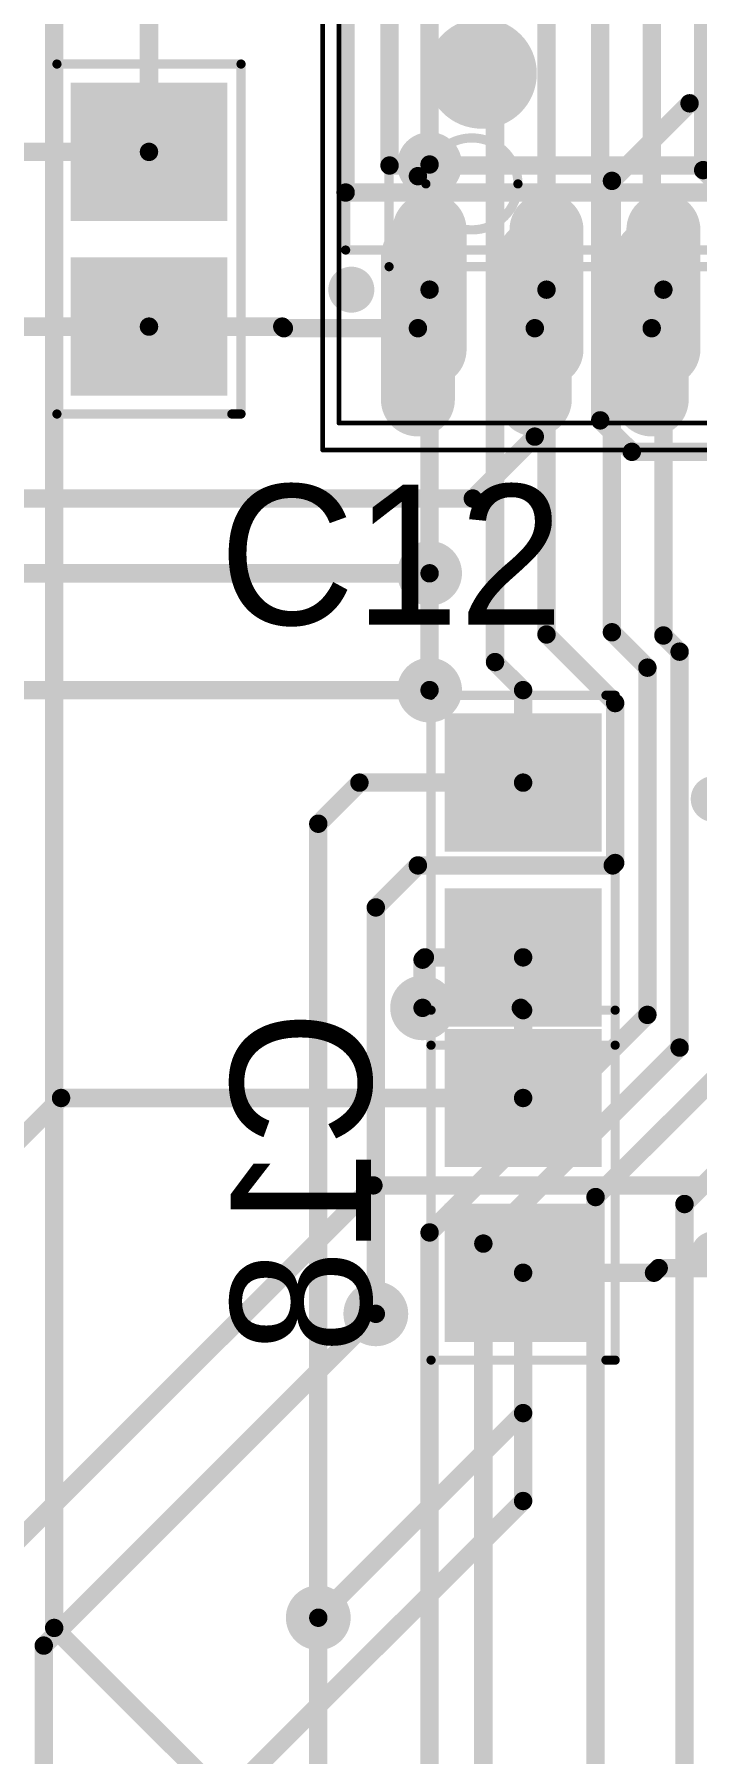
# Model space of a CAD drawing. Header units: millimetres. Extents: x 242 to 402, y 147 to 267.
# Drawn here: x 278.41 to 285.6, y 184.58 to 203.27 of the extents above; entities that cross this region are included whole.
import ezdxf

# ---------------------------------------------------------------- set-up
doc = ezdxf.new("R2010")
doc.units = ezdxf.units.MM
for name, color, linetype in [('BottomLayer', 5, 'Continuous'), ('BottomOverlay', 54, 'Continuous'), ('BottomPaste', 16, 'Continuous'), ('BottomSolder', 6, 'Continuous'), ('Mechanical13', 56, 'Continuous'), ('Mechanical15', 56, 'Continuous'), ('MultiLayer', 9, 'Continuous'), ('TopLayer', 1, 'Continuous'), ('TopOverlay', 2, 'Continuous'), ('TopPaste', 8, 'Continuous'), ('TopSolder', 216, 'Continuous'), ('ViaHoleLayer', 16, 'Continuous')]:
    doc.layers.add(name, color=color, linetype=linetype)

msp = doc.modelspace()

# ---------------------------------------------------------------- linework, layer by layer
at = {"layer": 'BottomLayer'}
for points, const_width in [([(285.674, 201.793), (285.674, 210.674)], 0.2), ([(285.115, 200.074), (285.115, 209.374)], 0.2), ([(284.556, 199.072), (284.556, 204.899)], 0.2), ([(279.654, 201.991), (279.654, 204.76)], 0.2), ([(272.222, 201.991), (279.654, 201.991)], 0.2), ([(282.575, 201.727), (282.702, 201.854)], 0.2), ([(285.674, 201.793), (286.067, 201.399)], 0.2), ([(282.575, 200.074), (282.575, 201.727)], 0.2), ([(282.575, 199.299), (282.575, 200.849)], 0.6), ([(283.845, 199.299), (283.845, 200.849)], 0.6), ([(285.115, 199.299), (285.115, 200.849)], 0.6), ([(271.846, 200.091), (279.654, 200.091)], 0.2), ([(279.654, 200.091), (281.102, 200.091)], 0.2), ([(281.102, 200.091), (281.119, 200.074)], 0.2), ([(281.119, 200.074), (282.575, 200.074)], 0.2), ([(283.845, 198.895), (283.845, 200.074)], 0.2), ([(284.556, 199.072), (284.899, 198.73)], 0.2), ([(283.172, 198.222), (283.845, 198.895)], 0.2), ([(284.899, 198.73), (286.334, 198.73)], 0.2), ([(273.05, 198.222), (283.172, 198.222)], 0.2), ([(277.774, 197.409), (282.702, 197.409)], 0.2), ([(273.507, 196.139), (282.702, 196.139)], 0.2), ([(282.626, 192.684), (283.693, 192.684)], 0.2), ([(283.693, 192.684), (283.718, 192.659)], 0.2), ([(283.718, 191.704), (283.718, 192.659)], 0.2), ([(274.51, 187.516), (278.699, 191.704)], 0.2), ([(278.699, 191.704), (283.718, 191.704)], 0.2), ([(274.701, 183.363), (282.092, 190.754)], 0.2), ([(282.092, 190.754), (285.75, 190.754)], 0.2), ([(285.14, 189.804), (285.191, 189.855)], 0.2), ([(285.191, 189.855), (286.639, 189.855)], 0.2), ([(283.718, 188.278), (283.718, 189.804)], 0.2), ([(283.718, 189.804), (285.14, 189.804)], 0.2), ([(278.511, 185.75), (282.118, 189.357)], 0.2), ([(281.493, 186.053), (283.718, 188.278)], 0.2), ([(283.718, 187.322), (283.718, 188.278)], 0.2), ([(280.467, 184.071), (283.718, 187.322)], 0.2), ([(278.511, 178.386), (278.511, 185.75)], 0.2)]:
    msp.add_lwpolyline(points, dxfattribs=dict(at, const_width=const_width))
for points, const_width in [([(279.604, 201.991, 1), (279.704, 201.991, 1)], 0.1), ([(279.604, 201.991, 1), (279.704, 201.991, 1)], 0.1), ([(282.577, 201.854, 1), (282.827, 201.854, 1)], 0.25), ([(282.652, 201.854, 1), (282.752, 201.854, 1)], 0.1), ([(285.624, 201.793, 1), (285.724, 201.793, 1)], 0.1), ([(285.624, 201.793, 1), (285.724, 201.793, 1)], 0.1), ([(282.525, 201.727, 1), (282.625, 201.727, 1)], 0.1), ([(282.525, 201.727, 1), (282.625, 201.727, 1)], 0.1), ([(282.425, 200.849, 1), (282.725, 200.849, 1)], 0.3), ([(283.695, 200.849, 1), (283.995, 200.849, 1)], 0.3), ([(284.965, 200.849, 1), (285.265, 200.849, 1)], 0.3), ([(279.604, 200.091, 1), (279.704, 200.091, 1)], 0.1), ([(279.604, 200.091, 1), (279.704, 200.091, 1)], 0.1), ([(281.052, 200.091, 1), (281.152, 200.091, 1)], 0.1), ([(281.052, 200.091, 1), (281.152, 200.091, 1)], 0.1), ([(281.069, 200.074, 1), (281.169, 200.074, 1)], 0.1), ([(281.069, 200.074, 1), (281.169, 200.074, 1)], 0.1), ([(282.525, 200.074, 1), (282.625, 200.074, 1)], 0.1), ([(282.525, 200.074, 1), (282.625, 200.074, 1)], 0.1), ([(283.795, 200.074, 1), (283.895, 200.074, 1)], 0.1), ([(285.065, 200.074, 1), (285.165, 200.074, 1)], 0.1), ([(282.425, 199.299, 1), (282.725, 199.299, 1)], 0.3), ([(283.695, 199.299, 1), (283.995, 199.299, 1)], 0.3), ([(284.965, 199.299, 1), (285.265, 199.299, 1)], 0.3), ([(284.506, 199.072, 1), (284.606, 199.072, 1)], 0.1), ([(284.506, 199.072, 1), (284.606, 199.072, 1)], 0.1), ([(283.795, 198.895, 1), (283.895, 198.895, 1)], 0.1), ([(283.795, 198.895, 1), (283.895, 198.895, 1)], 0.1), ([(284.849, 198.73, 1), (284.949, 198.73, 1)], 0.1), ([(284.849, 198.73, 1), (284.949, 198.73, 1)], 0.1), ([(283.122, 198.222, 1), (283.222, 198.222, 1)], 0.1), ([(283.122, 198.222, 1), (283.222, 198.222, 1)], 0.1), ([(282.577, 197.409, 1), (282.827, 197.409, 1)], 0.25), ([(282.652, 197.409, 1), (282.752, 197.409, 1)], 0.1), ([(282.577, 196.139, 1), (282.827, 196.139, 1)], 0.25), ([(282.652, 196.139, 1), (282.752, 196.139, 1)], 0.1), ([(282.501, 192.684, 1), (282.751, 192.684, 1)], 0.25), ([(282.576, 192.684, 1), (282.676, 192.684, 1)], 0.1), ([(283.643, 192.684, 1), (283.743, 192.684, 1)], 0.1), ([(283.643, 192.684, 1), (283.743, 192.684, 1)], 0.1), ([(283.668, 192.659, 1), (283.768, 192.659, 1)], 0.1), ([(283.668, 192.659, 1), (283.768, 192.659, 1)], 0.1), ([(278.649, 191.704, 1), (278.749, 191.704, 1)], 0.1), ([(278.649, 191.704, 1), (278.749, 191.704, 1)], 0.1), ([(283.668, 191.704, 1), (283.768, 191.704, 1)], 0.1), ([(283.668, 191.704, 1), (283.768, 191.704, 1)], 0.1), ([(282.042, 190.754, 1), (282.142, 190.754, 1)], 0.1), ([(282.042, 190.754, 1), (282.142, 190.754, 1)], 0.1), ([(285.141, 189.855, 1), (285.241, 189.855, 1)], 0.1), ([(285.141, 189.855, 1), (285.241, 189.855, 1)], 0.1), ([(283.668, 189.804, 1), (283.768, 189.804, 1)], 0.1), ([(283.668, 189.804, 1), (283.768, 189.804, 1)], 0.1), ([(285.09, 189.804, 1), (285.19, 189.804, 1)], 0.1), ([(285.09, 189.804, 1), (285.19, 189.804, 1)], 0.1), ([(281.993, 189.357, 1), (282.243, 189.357, 1)], 0.25), ([(282.068, 189.357, 1), (282.168, 189.357, 1)], 0.1), ([(283.668, 188.278, 1), (283.768, 188.278, 1)], 0.1), ([(283.668, 188.278, 1), (283.768, 188.278, 1)], 0.1), ([(283.668, 188.278, 1), (283.768, 188.278, 1)], 0.1), ([(283.668, 187.322, 1), (283.768, 187.322, 1)], 0.1), ([(283.668, 187.322, 1), (283.768, 187.322, 1)], 0.1), ([(281.368, 186.053, 1), (281.618, 186.053, 1)], 0.25), ([(281.443, 186.053, 1), (281.543, 186.053, 1)], 0.1), ([(278.461, 185.75, 1), (278.561, 185.75, 1)], 0.1), ([(278.461, 185.75, 1), (278.561, 185.75, 1)], 0.1)]:
    msp.add_lwpolyline(points, format="xyb", close=True, dxfattribs=dict(at, const_width=const_width))
for points in [[(278.904, 201.341), (280.404, 201.341), (278.904, 202.641), (280.404, 202.641)], [(278.904, 199.441), (280.404, 199.441), (278.904, 200.741), (280.404, 200.741)], [(282.968, 191.054), (284.468, 191.054), (282.968, 192.354), (284.468, 192.354)], [(282.968, 189.154), (284.468, 189.154), (282.968, 190.454), (284.468, 190.454)]]:
    msp.add_solid(points, dxfattribs=at)
at = {"layer": 'BottomOverlay'}
for points, const_width in [([(281.79, 201.549), (281.79, 207.899)], 0.2), ([(278.654, 202.946), (280.654, 202.946)], 0.1), ([(278.654, 199.141), (278.654, 202.946)], 0.1), ([(280.654, 199.141), (280.654, 202.946)], 0.1), ([(281.79, 201.549), (294.79, 201.549)], 0.2), ([(278.654, 199.141), (280.554, 199.141)], 0.1), ([(280.554, 199.141), (280.654, 199.141)], 0.1), ([(282.718, 192.659), (284.718, 192.659)], 0.1), ([(282.718, 188.854), (282.718, 192.659)], 0.1), ([(284.718, 188.854), (284.718, 192.659)], 0.1), ([(282.718, 188.854), (284.618, 188.854)], 0.1), ([(284.618, 188.854), (284.718, 188.854)], 0.1)]:
    msp.add_lwpolyline(points, dxfattribs=dict(at, const_width=const_width))
for points, const_width in [([(278.629, 202.946, 1), (278.679, 202.946, 1)], 0.05), ([(278.629, 202.946, 1), (278.679, 202.946, 1)], 0.05), ([(280.629, 202.946, 1), (280.679, 202.946, 1)], 0.05), ([(280.629, 202.946, 1), (280.679, 202.946, 1)], 0.05), ([(281.74, 201.549, 1), (281.84, 201.549, 1)], 0.1), ([(281.74, 201.549, 1), (281.84, 201.549, 1)], 0.1), ([(278.629, 199.141, 1), (278.679, 199.141, 1)], 0.05), ([(278.629, 199.141, 1), (278.679, 199.141, 1)], 0.05), ([(280.529, 199.141, 1), (280.579, 199.141, 1)], 0.05), ([(280.529, 199.141, 1), (280.579, 199.141, 1)], 0.05), ([(280.629, 199.141, 1), (280.679, 199.141, 1)], 0.05), ([(280.629, 199.141, 1), (280.679, 199.141, 1)], 0.05), ([(285.914, 194.955, 1), (285.664, 194.955, 1)], 0.25), ([(285.601, 194.955, 1), (285.726, 194.955, 1)], 0.125), ([(282.693, 192.659, 1), (282.743, 192.659, 1)], 0.05), ([(282.693, 192.659, 1), (282.743, 192.659, 1)], 0.05), ([(284.693, 192.659, 1), (284.743, 192.659, 1)], 0.05), ([(284.693, 192.659, 1), (284.743, 192.659, 1)], 0.05), ([(282.693, 188.854, 1), (282.743, 188.854, 1)], 0.05), ([(282.693, 188.854, 1), (282.743, 188.854, 1)], 0.05), ([(284.593, 188.854, 1), (284.643, 188.854, 1)], 0.05), ([(284.593, 188.854, 1), (284.643, 188.854, 1)], 0.05), ([(284.693, 188.854, 1), (284.743, 188.854, 1)], 0.05), ([(284.693, 188.854, 1), (284.743, 188.854, 1)], 0.05)]:
    msp.add_lwpolyline(points, format="xyb", close=True, dxfattribs=dict(at, const_width=const_width))
at = {"layer": 'BottomPaste', "const_width": 0.6}
for points in [[(282.575, 199.299), (282.575, 200.849)], [(283.845, 199.299), (283.845, 200.849)], [(285.115, 199.299), (285.115, 200.849)]]:
    msp.add_lwpolyline(points, dxfattribs=at)
at = {"layer": 'BottomPaste', "const_width": 0.3}
for points in [[(282.425, 200.849, 1), (282.725, 200.849, 1)], [(283.695, 200.849, 1), (283.995, 200.849, 1)], [(284.965, 200.849, 1), (285.265, 200.849, 1)], [(282.425, 199.299, 1), (282.725, 199.299, 1)], [(283.695, 199.299, 1), (283.995, 199.299, 1)], [(284.965, 199.299, 1), (285.265, 199.299, 1)]]:
    msp.add_lwpolyline(points, format="xyb", close=True, dxfattribs=at)
at = {"layer": 'BottomPaste'}
for points in [[(278.904, 201.341), (280.404, 201.341), (278.904, 202.641), (280.404, 202.641)], [(278.904, 199.441), (280.404, 199.441), (278.904, 200.741), (280.404, 200.741)], [(282.968, 191.054), (284.468, 191.054), (282.968, 192.354), (284.468, 192.354)], [(282.968, 189.154), (284.468, 189.154), (282.968, 190.454), (284.468, 190.454)]]:
    msp.add_solid(points, dxfattribs=at)
at = {"layer": 'BottomSolder'}
for points, const_width in [([(282.526, 201.854, 1), (282.878, 201.854, 1)], 0.352), ([(282.374, 200.849, 1), (282.776, 200.849, 1)], 0.402), ([(283.644, 200.849, 1), (284.046, 200.849, 1)], 0.402), ([(284.914, 200.849, 1), (285.316, 200.849, 1)], 0.402), ([(282.374, 199.299, 1), (282.776, 199.299, 1)], 0.402), ([(283.644, 199.299, 1), (284.046, 199.299, 1)], 0.402), ([(284.914, 199.299, 1), (285.316, 199.299, 1)], 0.402), ([(282.526, 197.409, 1), (282.878, 197.409, 1)], 0.352), ([(282.526, 196.139, 1), (282.878, 196.139, 1)], 0.352), ([(282.45, 192.684, 1), (282.802, 192.684, 1)], 0.352), ([(281.942, 189.357, 1), (282.294, 189.357, 1)], 0.352), ([(281.317, 186.053, 1), (281.669, 186.053, 1)], 0.352)]:
    msp.add_lwpolyline(points, format="xyb", close=True, dxfattribs=dict(at, const_width=const_width))
at = {"layer": 'BottomSolder', "const_width": 0.803}
for points in [[(282.575, 199.299), (282.575, 200.849)], [(283.845, 199.299), (283.845, 200.849)], [(285.115, 199.299), (285.115, 200.849)]]:
    msp.add_lwpolyline(points, dxfattribs=at)
at = {"layer": 'BottomSolder'}
for points in [[(278.802, 201.239), (280.506, 201.239), (278.802, 202.743), (280.506, 202.743)], [(278.802, 199.339), (280.506, 199.339), (278.802, 200.843), (280.506, 200.843)], [(282.866, 190.952), (284.57, 190.952), (282.866, 192.456), (284.57, 192.456)], [(282.866, 189.052), (284.57, 189.052), (282.866, 190.556), (284.57, 190.556)]]:
    msp.add_solid(points, dxfattribs=at)
at = {"layer": 'Mechanical13', "const_width": 0.1}
for points in [[(281.79, 200.924), (281.79, 208.524)], [(282.262, 200.743), (282.262, 207.943)], [(281.79, 200.924), (294.79, 200.924)], [(282.262, 200.743), (294.572, 200.743)]]:
    msp.add_lwpolyline(points, dxfattribs=at)
at = {"layer": 'Mechanical13'}
for points, const_width in [([(283.662, 201.643, 1), (282.662, 201.643, 1)], 0.1), ([(282.637, 201.643, 1), (282.687, 201.643, 1)], 0.05), ([(283.637, 201.643, 1), (283.687, 201.643, 1)], 0.05), ([(281.765, 200.924, 1), (281.815, 200.924, 1)], 0.05), ([(281.765, 200.924, 1), (281.815, 200.924, 1)], 0.05), ([(282.237, 200.743, 1), (282.287, 200.743, 1)], 0.05), ([(282.237, 200.743, 1), (282.287, 200.743, 1)], 0.05)]:
    msp.add_lwpolyline(points, format="xyb", close=True, dxfattribs=dict(at, const_width=const_width))
at = {"layer": 'Mechanical15', "const_width": 0.05}
for points in [[(281.54, 198.749), (281.54, 210.699)], [(281.717, 199.043), (281.717, 209.643)], [(281.717, 199.043), (295.117, 199.043)], [(281.54, 198.749), (295.04, 198.749)]]:
    msp.add_lwpolyline(points, dxfattribs=at)
at = {"layer": 'Mechanical15', "const_width": 0.025}
for points in [[(281.704, 199.043, 1), (281.729, 199.043, 1)], [(281.704, 199.043, 1), (281.729, 199.043, 1)], [(281.528, 198.749, 1), (281.553, 198.749, 1)], [(281.528, 198.749, 1), (281.553, 198.749, 1)]]:
    msp.add_lwpolyline(points, format="xyb", close=True, dxfattribs=at)
at = {"layer": 'MultiLayer', "const_width": 0.25}
for points in [[(282.577, 201.854, 1), (282.827, 201.854, 1)], [(282.577, 197.409, 1), (282.827, 197.409, 1)], [(282.577, 196.139, 1), (282.827, 196.139, 1)], [(282.501, 192.684, 1), (282.751, 192.684, 1)], [(281.993, 189.357, 1), (282.243, 189.357, 1)], [(281.368, 186.053, 1), (281.618, 186.053, 1)]]:
    msp.add_lwpolyline(points, format="xyb", close=True, dxfattribs=at)
at = {"layer": 'TopLayer'}
for points, const_width in [([(278.624, 185.942), (278.624, 209.054)], 0.2), ([(282.702, 201.854), (282.702, 206.934)], 0.2), ([(283.413, 196.444), (283.413, 206.223)], 0.2), ([(283.972, 200.493), (283.972, 204.775)], 0.2), ([(284.683, 201.676), (285.526, 202.519)], 0.2), ([(285.526, 202.519), (286.695, 202.519)], 0.2), ([(284.683, 196.768), (284.683, 201.676)], 0.2), ([(282.702, 199.843), (282.702, 201.143)], 0.6), ([(283.972, 199.843), (283.972, 201.143)], 0.6), ([(285.242, 199.843), (285.242, 201.143)], 0.6), ([(282.702, 197.409), (282.702, 200.493)], 0.2), ([(283.972, 196.744), (283.972, 200.493)], 0.2), ([(285.242, 196.733), (285.242, 200.493)], 0.2), ([(282.702, 196.139), (282.702, 197.409)], 0.2), ([(283.972, 196.744), (284.718, 195.998)], 0.2), ([(284.683, 196.768), (285.068, 196.383)], 0.2), ([(285.242, 196.733), (285.418, 196.557)], 0.2), ([(285.418, 192.252), (285.418, 196.557)], 0.2), ([(283.413, 196.444), (283.718, 196.139)], 0.2), ([(285.068, 192.608), (285.068, 196.383)], 0.2), ([(283.718, 195.133), (283.718, 196.139)], 0.2), ([(284.718, 194.259), (284.718, 195.998)], 0.2), ([(281.493, 194.686), (281.94, 195.133)], 0.2), ([(281.94, 195.133), (283.718, 195.133)], 0.2), ([(281.493, 186.053), (281.493, 194.686)], 0.2), ([(282.118, 193.776), (282.575, 194.233)], 0.2), ([(282.575, 194.233), (284.692, 194.233)], 0.2), ([(284.692, 194.233), (284.718, 194.259)], 0.2), ([(282.118, 189.357), (282.118, 193.776)], 0.2), ([(282.626, 193.208), (282.651, 193.233)], 0.2), ([(282.626, 192.684), (282.626, 193.208)], 0.2), ([(282.651, 193.233), (283.718, 193.233)], 0.2), ([(282.702, 190.242), (285.068, 192.608)], 0.2), ([(283.286, 190.121), (285.418, 192.252)], 0.2), ([(284.505, 190.627), (285.877, 191.999)], 0.2), ([(285.471, 190.551), (286.639, 191.719)], 0.2), ([(284.505, 173.279), (284.505, 190.627)], 0.2), ([(285.471, 170.256), (285.471, 190.551)], 0.2), ([(282.702, 180.645), (282.702, 190.242)], 0.2), ([(283.286, 180.34), (283.286, 190.121)], 0.2), ([(278.624, 185.942), (280.518, 184.048)], 0.2), ([(281.493, 172.847), (281.493, 186.053)], 0.2)]:
    msp.add_lwpolyline(points, dxfattribs=dict(at, const_width=const_width))
for points, const_width in [([(285.476, 202.519, 1), (285.576, 202.519, 1)], 0.1), ([(285.476, 202.519, 1), (285.576, 202.519, 1)], 0.1), ([(282.577, 201.854, 1), (282.827, 201.854, 1)], 0.25), ([(282.652, 201.854, 1), (282.752, 201.854, 1)], 0.1), ([(284.633, 201.676, 1), (284.733, 201.676, 1)], 0.1), ([(284.633, 201.676, 1), (284.733, 201.676, 1)], 0.1), ([(282.552, 201.143, 1), (282.852, 201.143, 1)], 0.3), ([(283.822, 201.143, 1), (284.122, 201.143, 1)], 0.3), ([(285.092, 201.143, 1), (285.392, 201.143, 1)], 0.3), ([(282.652, 200.493, 1), (282.752, 200.493, 1)], 0.1), ([(283.922, 200.493, 1), (284.022, 200.493, 1)], 0.1), ([(283.922, 200.493, 1), (284.022, 200.493, 1)], 0.1), ([(285.192, 200.493, 1), (285.292, 200.493, 1)], 0.1), ([(282.552, 199.843, 1), (282.852, 199.843, 1)], 0.3), ([(283.822, 199.843, 1), (284.122, 199.843, 1)], 0.3), ([(285.092, 199.843, 1), (285.392, 199.843, 1)], 0.3), ([(282.577, 197.409, 1), (282.827, 197.409, 1)], 0.25), ([(282.652, 197.409, 1), (282.752, 197.409, 1)], 0.1), ([(282.652, 197.409, 1), (282.752, 197.409, 1)], 0.1), ([(283.922, 196.744, 1), (284.022, 196.744, 1)], 0.1), ([(283.922, 196.744, 1), (284.022, 196.744, 1)], 0.1), ([(284.633, 196.768, 1), (284.733, 196.768, 1)], 0.1), ([(284.633, 196.768, 1), (284.733, 196.768, 1)], 0.1), ([(285.192, 196.733, 1), (285.292, 196.733, 1)], 0.1), ([(285.192, 196.733, 1), (285.292, 196.733, 1)], 0.1), ([(285.368, 196.557, 1), (285.468, 196.557, 1)], 0.1), ([(285.368, 196.557, 1), (285.468, 196.557, 1)], 0.1), ([(283.363, 196.444, 1), (283.463, 196.444, 1)], 0.1), ([(283.363, 196.444, 1), (283.463, 196.444, 1)], 0.1), ([(285.018, 196.383, 1), (285.118, 196.383, 1)], 0.1), ([(285.018, 196.383, 1), (285.118, 196.383, 1)], 0.1), ([(282.577, 196.139, 1), (282.827, 196.139, 1)], 0.25), ([(282.652, 196.139, 1), (282.752, 196.139, 1)], 0.1), ([(283.668, 196.139, 1), (283.768, 196.139, 1)], 0.1), ([(283.668, 196.139, 1), (283.768, 196.139, 1)], 0.1), ([(284.668, 195.998, 1), (284.768, 195.998, 1)], 0.1), ([(284.668, 195.998, 1), (284.768, 195.998, 1)], 0.1), ([(281.89, 195.133, 1), (281.99, 195.133, 1)], 0.1), ([(281.89, 195.133, 1), (281.99, 195.133, 1)], 0.1), ([(283.668, 195.133, 1), (283.768, 195.133, 1)], 0.1), ([(283.668, 195.133, 1), (283.768, 195.133, 1)], 0.1), ([(281.443, 194.686, 1), (281.543, 194.686, 1)], 0.1), ([(281.443, 194.686, 1), (281.543, 194.686, 1)], 0.1), ([(282.525, 194.233, 1), (282.625, 194.233, 1)], 0.1), ([(282.525, 194.233, 1), (282.625, 194.233, 1)], 0.1), ([(284.642, 194.233, 1), (284.742, 194.233, 1)], 0.1), ([(284.642, 194.233, 1), (284.742, 194.233, 1)], 0.1), ([(284.668, 194.259, 1), (284.768, 194.259, 1)], 0.1), ([(284.668, 194.259, 1), (284.768, 194.259, 1)], 0.1), ([(282.068, 193.776, 1), (282.168, 193.776, 1)], 0.1), ([(282.068, 193.776, 1), (282.168, 193.776, 1)], 0.1), ([(282.576, 193.208, 1), (282.676, 193.208, 1)], 0.1), ([(282.576, 193.208, 1), (282.676, 193.208, 1)], 0.1), ([(282.601, 193.233, 1), (282.701, 193.233, 1)], 0.1), ([(282.601, 193.233, 1), (282.701, 193.233, 1)], 0.1), ([(283.668, 193.233, 1), (283.768, 193.233, 1)], 0.1), ([(282.501, 192.684, 1), (282.751, 192.684, 1)], 0.25), ([(282.576, 192.684, 1), (282.676, 192.684, 1)], 0.1), ([(285.018, 192.608, 1), (285.118, 192.608, 1)], 0.1), ([(285.018, 192.608, 1), (285.118, 192.608, 1)], 0.1), ([(285.368, 192.252, 1), (285.468, 192.252, 1)], 0.1), ([(285.368, 192.252, 1), (285.468, 192.252, 1)], 0.1), ([(284.455, 190.627, 1), (284.555, 190.627, 1)], 0.1), ([(284.455, 190.627, 1), (284.555, 190.627, 1)], 0.1), ([(285.421, 190.551, 1), (285.521, 190.551, 1)], 0.1), ([(285.421, 190.551, 1), (285.521, 190.551, 1)], 0.1), ([(282.652, 190.242, 1), (282.752, 190.242, 1)], 0.1), ([(282.652, 190.242, 1), (282.752, 190.242, 1)], 0.1), ([(283.236, 190.121, 1), (283.336, 190.121, 1)], 0.1), ([(283.236, 190.121, 1), (283.336, 190.121, 1)], 0.1), ([(281.993, 189.357, 1), (282.243, 189.357, 1)], 0.25), ([(282.068, 189.357, 1), (282.168, 189.357, 1)], 0.1), ([(281.368, 186.053, 1), (281.618, 186.053, 1)], 0.25), ([(278.574, 185.942, 1), (278.674, 185.942, 1)], 0.1), ([(278.574, 185.942, 1), (278.674, 185.942, 1)], 0.1), ([(281.443, 186.053, 1), (281.543, 186.053, 1)], 0.1), ([(281.443, 186.053, 1), (281.543, 186.053, 1)], 0.1)]:
    msp.add_lwpolyline(points, format="xyb", close=True, dxfattribs=dict(at, const_width=const_width))
for points in [[(282.968, 194.483), (284.468, 194.483), (282.968, 195.783), (284.468, 195.783)], [(282.968, 192.583), (284.468, 192.583), (282.968, 193.883), (284.468, 193.883)]]:
    msp.add_solid(points, dxfattribs=at)
at = {"layer": 'TopOverlay'}
for points, const_width in [([(282.267, 201.843), (282.267, 206.843)], 0.2), ([(282.267, 201.843), (294.567, 201.843)], 0.2), ([(282.718, 192.278), (282.718, 196.083)], 0.1), ([(282.718, 196.083), (284.618, 196.083)], 0.1), ([(284.618, 196.083), (284.718, 196.083)], 0.1), ([(284.718, 192.278), (284.718, 196.083)], 0.1), ([(282.718, 192.278), (284.718, 192.278)], 0.1)]:
    msp.add_lwpolyline(points, dxfattribs=dict(at, const_width=const_width))
for points, const_width in [([(283.567, 202.843, 1), (282.967, 202.843, 1)], 0.6), ([(282.817, 202.843, 1), (283.117, 202.843, 1)], 0.3), ([(283.417, 202.843, 1), (283.717, 202.843, 1)], 0.3), ([(282.217, 201.843, 1), (282.317, 201.843, 1)], 0.1), ([(282.217, 201.843, 1), (282.317, 201.843, 1)], 0.1), ([(281.977, 200.493, 1), (281.727, 200.493, 1)], 0.25), ([(281.664, 200.493, 1), (281.789, 200.493, 1)], 0.125), ([(281.915, 200.493, 1), (282.039, 200.493, 1)], 0.125), ([(282.693, 196.083, 1), (282.743, 196.083, 1)], 0.05), ([(282.693, 196.083, 1), (282.743, 196.083, 1)], 0.05), ([(284.593, 196.083, 1), (284.643, 196.083, 1)], 0.05), ([(284.593, 196.083, 1), (284.643, 196.083, 1)], 0.05), ([(284.693, 196.083, 1), (284.743, 196.083, 1)], 0.05), ([(284.693, 196.083, 1), (284.743, 196.083, 1)], 0.05), ([(282.693, 192.278, 1), (282.743, 192.278, 1)], 0.05), ([(282.693, 192.278, 1), (282.743, 192.278, 1)], 0.05), ([(284.693, 192.278, 1), (284.743, 192.278, 1)], 0.05), ([(284.693, 192.278, 1), (284.743, 192.278, 1)], 0.05), ([(285.914, 190.005, 1), (285.664, 190.005, 1)], 0.25), ([(285.601, 190.005, 1), (285.726, 190.005, 1)], 0.125)]:
    msp.add_lwpolyline(points, format="xyb", close=True, dxfattribs=dict(at, const_width=const_width))
at = {"layer": 'TopPaste', "const_width": 0.6}
for points in [[(282.702, 199.843), (282.702, 201.143)], [(283.972, 199.843), (283.972, 201.143)], [(285.242, 199.843), (285.242, 201.143)]]:
    msp.add_lwpolyline(points, dxfattribs=at)
at = {"layer": 'TopPaste', "const_width": 0.3}
for points in [[(282.552, 201.143, 1), (282.852, 201.143, 1)], [(283.822, 201.143, 1), (284.122, 201.143, 1)], [(285.092, 201.143, 1), (285.392, 201.143, 1)], [(282.552, 199.843, 1), (282.852, 199.843, 1)], [(283.822, 199.843, 1), (284.122, 199.843, 1)], [(285.092, 199.843, 1), (285.392, 199.843, 1)]]:
    msp.add_lwpolyline(points, format="xyb", close=True, dxfattribs=at)
at = {"layer": 'TopPaste'}
for points in [[(282.968, 194.483), (284.468, 194.483), (282.968, 195.783), (284.468, 195.783)], [(282.968, 192.583), (284.468, 192.583), (282.968, 193.883), (284.468, 193.883)]]:
    msp.add_solid(points, dxfattribs=at)
at = {"layer": 'TopSolder'}
for points, const_width in [([(282.526, 201.854, 1), (282.878, 201.854, 1)], 0.352), ([(282.501, 201.143, 1), (282.903, 201.143, 1)], 0.402), ([(283.771, 201.143, 1), (284.173, 201.143, 1)], 0.402), ([(285.041, 201.143, 1), (285.443, 201.143, 1)], 0.402), ([(282.501, 199.843, 1), (282.903, 199.843, 1)], 0.402), ([(283.771, 199.843, 1), (284.173, 199.843, 1)], 0.402), ([(285.041, 199.843, 1), (285.443, 199.843, 1)], 0.402), ([(282.526, 197.409, 1), (282.878, 197.409, 1)], 0.352), ([(282.526, 196.139, 1), (282.878, 196.139, 1)], 0.352), ([(282.45, 192.684, 1), (282.802, 192.684, 1)], 0.352), ([(281.942, 189.357, 1), (282.294, 189.357, 1)], 0.352), ([(281.317, 186.053, 1), (281.669, 186.053, 1)], 0.352)]:
    msp.add_lwpolyline(points, format="xyb", close=True, dxfattribs=dict(at, const_width=const_width))
at = {"layer": 'TopSolder', "const_width": 0.803}
for points in [[(282.702, 199.843), (282.702, 201.143)], [(283.972, 199.843), (283.972, 201.143)], [(285.242, 199.843), (285.242, 201.143)]]:
    msp.add_lwpolyline(points, dxfattribs=at)
at = {"layer": 'TopSolder'}
for points in [[(282.866, 194.381), (284.57, 194.381), (282.866, 195.885), (284.57, 195.885)], [(282.866, 192.481), (284.57, 192.481), (282.866, 193.985), (284.57, 193.985)]]:
    msp.add_solid(points, dxfattribs=at)
at = {"layer": 'ViaHoleLayer', "const_width": 0.15}
for points in [[(282.627, 201.854, 1), (282.777, 201.854, 1)], [(282.627, 197.409, 1), (282.777, 197.409, 1)], [(282.627, 196.139, 1), (282.777, 196.139, 1)], [(282.551, 192.684, 1), (282.701, 192.684, 1)], [(282.043, 189.357, 1), (282.193, 189.357, 1)], [(281.418, 186.053, 1), (281.568, 186.053, 1)]]:
    msp.add_lwpolyline(points, format="xyb", close=True, dxfattribs=at)

# ---------------------------------------------------------------- texts
at = {"layer": 'BottomOverlay', "text_generation_flag": 2}
msp.add_text('C18', height=1.524, rotation=90, dxfattribs=at).set_placement((282.067, 192.659))
at = {"layer": 'TopOverlay'}
msp.add_text('C12', height=1.524, dxfattribs=at).set_placement((280.416, 196.85))

doc.saveas('drawing.dxf')
